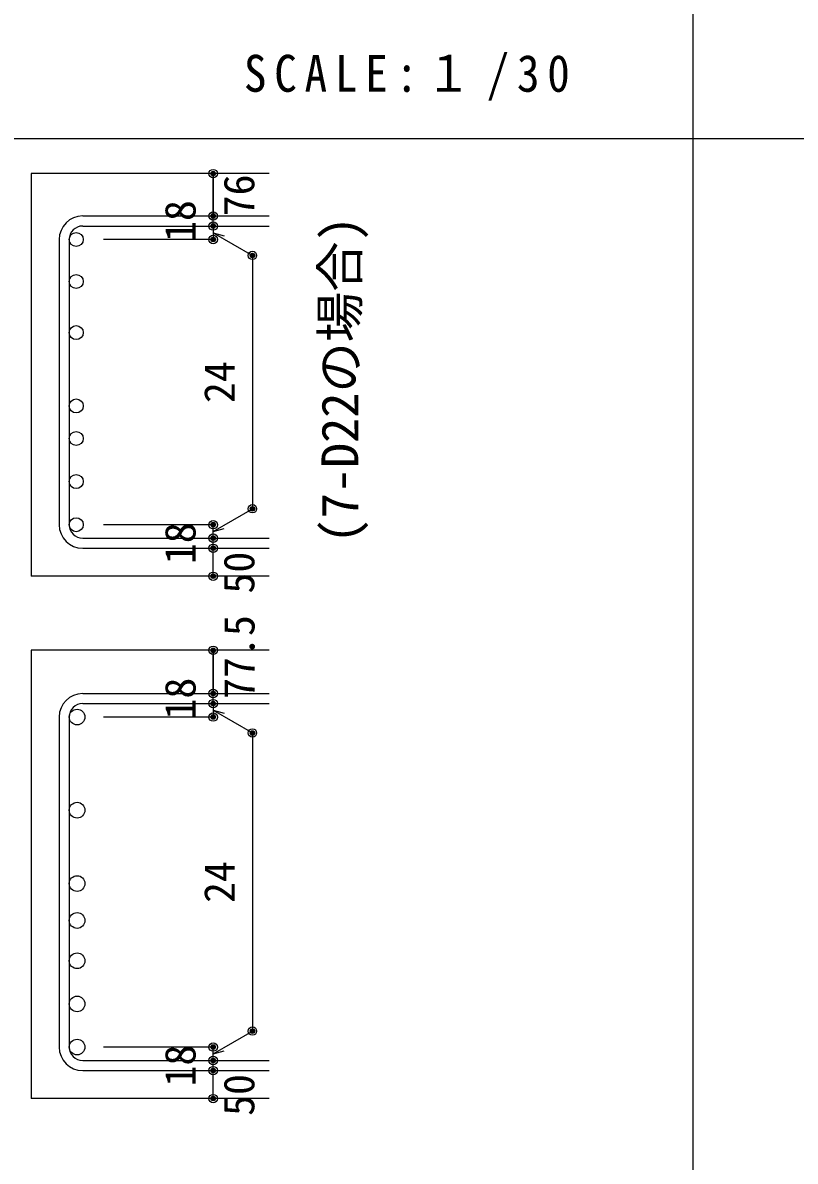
# Model space of a CAD drawing. Units: millimetres at full size, sheet at 1:30; details may follow other scales. Extents: x -5973 to 5954, y -4195 to 4201.
# Drawn here: x -2321 to -942, y -2048 to -15 of the extents above; entities that cross this region are included whole.
import ezdxf
from ezdxf.enums import TextEntityAlignment as Align

# ---------------------------------------------------------------- set-up
doc = ezdxf.new("R2010")
doc.units = ezdxf.units.MM
doc.header["$LTSCALE"] = 30
doc.header["$PDMODE"] = 32
doc.header["$PDSIZE"] = 15
for name, color, linetype in [('0-1_躯体線', 2, 'Continuous'), ('0-5_基礎梁筋', 7, 'Continuous'), ('0-6_スタラップ筋', 7, 'Continuous'), ('0-7_文字', 4, 'Continuous'), ('0-D_寸法', 4, 'Continuous'), ('6-7_文字', 7, 'Continuous'), ('F-0_枠', 6, 'Continuous')]:
    doc.layers.add(name, color=color, linetype=linetype)
doc.styles.add('ＭＳ ゴシック', font='')
doc.styles.get('ＭＳ ゴシック').set_extended_font_data('MS Gothic')

msp = doc.modelspace()

# ---------------------------------------------------------------- linework, layer by layer
at = {"layer": '0-1_躯体線'}
for p, q in [((-1880.8, -284.55), (-2305.8, -284.55)), ((-2305.8, -284.55), (-2305.8, -1003.55)), ((-1880.8, -1003.55), (-2305.8, -1003.55)), ((-1880.8, -1135.79), (-2305.8, -1135.79)), ((-2305.8, -1135.79), (-2305.8, -1936.29)), ((-1880.8, -1936.29), (-2305.8, -1936.29))]:
    msp.add_line(p, q, dxfattribs=at)
at = {"layer": '0-5_基礎梁筋', "color": 3}
for centre, radius in [((-2225.3, -402.25), 12.5), ((-2225.3, -477.25), 12.5), ((-2225.3, -568.55), 12.5), ((-2225.3, -699.55), 12.5), ((-2225.3, -757.55), 12.5), ((-2225.3, -834.55), 12.5), ((-2225.3, -911.55), 12.5), ((-2223.8, -1254.99), 14), ((-2223.8, -1421.29), 14), ((-2223.8, -1552.29), 14), ((-2223.8, -1618.29), 14), ((-2223.8, -1690.29), 14), ((-2223.8, -1767.29), 14), ((-2223.8, -1844.29), 14)]:
    msp.add_circle(centre, radius, dxfattribs=at)
at = {"layer": '0-6_スタラップ筋'}
for p, q in [((-2213.8, -360.25), (-1880.8, -360.25)), ((-2213.8, -378.25), (-1880.8, -378.25)), ((-2255.8, -402.25), (-2255.8, -911.55)), ((-2237.8, -402.25), (-2237.8, -911.55)), ((-2213.8, -935.55), (-1880.8, -935.55)), ((-2213.8, -953.55), (-1880.8, -953.55)), ((-2213.8, -1212.99), (-1880.8, -1212.99)), ((-2213.8, -1230.99), (-1880.8, -1230.99)), ((-2255.8, -1254.99), (-2255.8, -1844.29)), ((-2237.8, -1254.99), (-2237.8, -1844.29)), ((-2213.8, -1868.29), (-1880.8, -1868.29)), ((-2213.8, -1886.29), (-1880.8, -1886.29))]:
    msp.add_line(p, q, dxfattribs=at)
for centre, radius, start, end in [((-2213.8, -402.25), 42, 90, 180), ((-2213.8, -402.25), 24, 90, 180), ((-2213.8, -911.55), 42, 180, 270), ((-2213.8, -911.55), 24, 180, 270), ((-2213.8, -1254.99), 42, 90, 180), ((-2213.8, -1254.99), 24, 90, 180), ((-2213.8, -1844.29), 42, 180, 270), ((-2213.8, -1844.29), 24, 180, 270)]:
    msp.add_arc(centre, radius, start, end, dxfattribs=at)
at = {"layer": '0-D_寸法'}
for p, q in [((-1980.8, -360.25), (-1980.8, -284.55)), ((-1980.8, -284.55), (-1980.8, -360.25)), ((-1980.8, -378.25), (-1980.8, -360.25)), ((-1980.8, -378.25), (-1980.8, -402.25)), ((-1980.8, -402.25), (-2176.89, -402.25)), ((-1980.8, -390.25), (-1910.74, -430.7)), ((-1980.8, -390.25), (-1961.48, -395.42)), ((-1910.74, -430.7), (-1910.74, -883.1)), ((-1980.8, -923.55), (-1910.74, -883.1)), ((-1980.8, -911.55), (-2176.89, -911.55)), ((-1980.8, -935.55), (-1980.8, -911.55)), ((-1980.8, -923.55), (-1961.48, -918.37)), ((-1980.8, -953.55), (-1980.8, -935.55)), ((-1980.8, -1003.55), (-1980.8, -953.55)), ((-1980.8, -1212.99), (-1980.8, -1135.79)), ((-1980.8, -1135.79), (-1980.8, -1212.99)), ((-1980.8, -1230.99), (-1980.8, -1212.99)), ((-1980.8, -1230.99), (-1980.8, -1254.99)), ((-1980.8, -1254.99), (-2176.89, -1254.99)), ((-1980.8, -1242.99), (-1910.74, -1283.43)), ((-1980.8, -1242.99), (-1961.48, -1248.16)), ((-1910.74, -1283.43), (-1910.74, -1815.84)), ((-1980.8, -1856.29), (-1910.74, -1815.84)), ((-1980.8, -1844.29), (-2176.89, -1844.29)), ((-1980.8, -1868.29), (-1980.8, -1844.29)), ((-1980.8, -1856.29), (-1961.48, -1851.11)), ((-1980.8, -1886.29), (-1980.8, -1868.29)), ((-1980.8, -1936.29), (-1980.8, -1886.29))]:
    msp.add_line(p, q, dxfattribs=at)
for centre, radius in [((-1980.8, -284.55), 4), ((-1980.8, -284.55), 3.6), ((-1980.8, -284.55), 3.2), ((-1980.8, -284.55), 2.8), ((-1980.8, -284.55), 2.4), ((-1980.8, -284.55), 2), ((-1980.8, -284.55), 1.6), ((-1980.8, -284.55), 1.2), ((-1980.8, -284.55), 0.8), ((-1980.8, -284.55), 0.4), ((-1980.8, -360.25), 4), ((-1980.8, -360.25), 3.6), ((-1980.8, -360.25), 3.2), ((-1980.8, -360.25), 2.8), ((-1980.8, -360.25), 2.4), ((-1980.8, -360.25), 2), ((-1980.8, -360.25), 1.6), ((-1980.8, -360.25), 1.2), ((-1980.8, -360.25), 0.8), ((-1980.8, -360.25), 0.4), ((-1980.8, -378.25), 4), ((-1980.8, -378.25), 3.6), ((-1980.8, -378.25), 3.2), ((-1980.8, -378.25), 2.8), ((-1980.8, -378.25), 2.4), ((-1980.8, -378.25), 2), ((-1980.8, -378.25), 1.6), ((-1980.8, -378.25), 1.2), ((-1980.8, -378.25), 0.8), ((-1980.8, -378.25), 0.4), ((-1980.8, -402.25), 4), ((-1980.8, -402.25), 3.6), ((-1980.8, -402.25), 3.2), ((-1980.8, -402.25), 2.8), ((-1980.8, -402.25), 2.4), ((-1980.8, -402.25), 2), ((-1980.8, -402.25), 1.6), ((-1980.8, -402.25), 1.2), ((-1980.8, -402.25), 0.8), ((-1980.8, -402.25), 0.4), ((-1910.74, -430.7), 4), ((-1910.74, -430.7), 3.6), ((-1910.74, -430.7), 3.2), ((-1910.74, -430.7), 2.8), ((-1910.74, -430.7), 2.4), ((-1910.74, -430.7), 2), ((-1910.74, -430.7), 1.6), ((-1910.74, -430.7), 1.2), ((-1910.74, -430.7), 0.8), ((-1910.74, -430.7), 0.4), ((-1910.74, -883.1), 4), ((-1910.74, -883.1), 3.6), ((-1910.74, -883.1), 3.2), ((-1910.74, -883.1), 2.8), ((-1910.74, -883.1), 2.4), ((-1910.74, -883.1), 2), ((-1910.74, -883.1), 1.6), ((-1910.74, -883.1), 1.2), ((-1910.74, -883.1), 0.8), ((-1910.74, -883.1), 0.4), ((-1980.8, -911.55), 4), ((-1980.8, -911.55), 3.6), ((-1980.8, -911.55), 3.2), ((-1980.8, -911.55), 2.8), ((-1980.8, -911.55), 2.4), ((-1980.8, -911.55), 2), ((-1980.8, -911.55), 1.6), ((-1980.8, -911.55), 1.2), ((-1980.8, -911.55), 0.8), ((-1980.8, -911.55), 0.4), ((-1980.8, -935.55), 4), ((-1980.8, -935.55), 3.6), ((-1980.8, -935.55), 3.2), ((-1980.8, -935.55), 2.8), ((-1980.8, -935.55), 2.4), ((-1980.8, -935.55), 2), ((-1980.8, -935.55), 1.6), ((-1980.8, -935.55), 1.2), ((-1980.8, -935.55), 0.8), ((-1980.8, -953.55), 4), ((-1980.8, -953.55), 3.6), ((-1980.8, -953.55), 3.2), ((-1980.8, -953.55), 2.8), ((-1980.8, -953.55), 2.4), ((-1980.8, -953.55), 2), ((-1980.8, -953.55), 1.6), ((-1980.8, -953.55), 1.2), ((-1980.8, -953.55), 0.8), ((-1980.8, -935.55), 0.4), ((-1980.8, -953.55), 0.4), ((-1980.8, -1003.55), 4), ((-1980.8, -1003.55), 3.6), ((-1980.8, -1003.55), 3.2), ((-1980.8, -1003.55), 2.8), ((-1980.8, -1003.55), 2.4), ((-1980.8, -1003.55), 2), ((-1980.8, -1003.55), 1.6), ((-1980.8, -1003.55), 1.2), ((-1980.8, -1003.55), 0.8), ((-1980.8, -1003.55), 0.4), ((-1980.8, -1135.79), 4), ((-1980.8, -1135.79), 3.6), ((-1980.8, -1135.79), 3.2), ((-1980.8, -1135.79), 2.8), ((-1980.8, -1135.79), 2.4), ((-1980.8, -1135.79), 2), ((-1980.8, -1135.79), 1.6), ((-1980.8, -1135.79), 1.2), ((-1980.8, -1135.79), 0.8), ((-1980.8, -1135.79), 0.4), ((-1980.8, -1212.99), 4), ((-1980.8, -1212.99), 3.6), ((-1980.8, -1212.99), 3.2), ((-1980.8, -1212.99), 2.8), ((-1980.8, -1212.99), 2.4), ((-1980.8, -1212.99), 2), ((-1980.8, -1212.99), 1.6), ((-1980.8, -1212.99), 1.2), ((-1980.8, -1212.99), 0.8), ((-1980.8, -1212.99), 0.4), ((-1980.8, -1230.99), 4), ((-1980.8, -1230.99), 3.6), ((-1980.8, -1230.99), 3.2), ((-1980.8, -1230.99), 2.8), ((-1980.8, -1230.99), 2.4), ((-1980.8, -1230.99), 2), ((-1980.8, -1230.99), 1.6), ((-1980.8, -1230.99), 1.2), ((-1980.8, -1230.99), 0.8), ((-1980.8, -1230.99), 0.4), ((-1980.8, -1254.99), 4), ((-1980.8, -1254.99), 3.6), ((-1980.8, -1254.99), 3.2), ((-1980.8, -1254.99), 2.8), ((-1980.8, -1254.99), 2.4), ((-1980.8, -1254.99), 2), ((-1980.8, -1254.99), 1.6), ((-1980.8, -1254.99), 1.2), ((-1980.8, -1254.99), 0.8), ((-1980.8, -1254.99), 0.4), ((-1910.74, -1283.43), 4), ((-1910.74, -1283.43), 3.6), ((-1910.74, -1283.43), 3.2), ((-1910.74, -1283.43), 2.8), ((-1910.74, -1283.43), 2.4), ((-1910.74, -1283.43), 2), ((-1910.74, -1283.43), 1.6), ((-1910.74, -1283.43), 1.2), ((-1910.74, -1283.43), 0.8), ((-1910.74, -1283.43), 0.4), ((-1910.74, -1815.84), 4), ((-1910.74, -1815.84), 3.6), ((-1910.74, -1815.84), 3.2), ((-1910.74, -1815.84), 2.8), ((-1910.74, -1815.84), 2.4), ((-1910.74, -1815.84), 2), ((-1910.74, -1815.84), 1.6), ((-1910.74, -1815.84), 1.2), ((-1910.74, -1815.84), 0.8), ((-1910.74, -1815.84), 0.4), ((-1980.8, -1844.29), 4), ((-1980.8, -1844.29), 3.6), ((-1980.8, -1844.29), 3.2), ((-1980.8, -1844.29), 2.8), ((-1980.8, -1844.29), 2.4), ((-1980.8, -1844.29), 2), ((-1980.8, -1844.29), 1.6), ((-1980.8, -1844.29), 1.2), ((-1980.8, -1844.29), 0.8), ((-1980.8, -1844.29), 0.4), ((-1980.8, -1868.29), 4), ((-1980.8, -1868.29), 3.6), ((-1980.8, -1868.29), 3.2), ((-1980.8, -1868.29), 2.8), ((-1980.8, -1868.29), 2.4), ((-1980.8, -1868.29), 2), ((-1980.8, -1868.29), 1.6), ((-1980.8, -1868.29), 1.2), ((-1980.8, -1868.29), 0.8), ((-1980.8, -1868.29), 0.4), ((-1980.8, -1886.29), 4), ((-1980.8, -1886.29), 3.6), ((-1980.8, -1886.29), 3.2), ((-1980.8, -1886.29), 2.8), ((-1980.8, -1886.29), 2.4), ((-1980.8, -1886.29), 2), ((-1980.8, -1886.29), 1.6), ((-1980.8, -1886.29), 1.2), ((-1980.8, -1886.29), 0.8), ((-1980.8, -1886.29), 0.4), ((-1980.8, -1936.29), 4), ((-1980.8, -1936.29), 3.6), ((-1980.8, -1936.29), 3.2), ((-1980.8, -1936.29), 2.8), ((-1980.8, -1936.29), 2.4), ((-1980.8, -1936.29), 2), ((-1980.8, -1936.29), 1.6), ((-1980.8, -1936.29), 1.2), ((-1980.8, -1936.29), 0.8), ((-1980.8, -1936.29), 0.4)]:
    msp.add_circle(centre, radius, dxfattribs=at)
at = {"layer": '0-D_寸法', "color": 7}
for p in [(-1980.8, -284.55), (-1980.8, -360.25), (-1980.8, -378.25), (-1980.8, -402.25), (-1910.74, -430.7), (-1910.74, -883.1), (-1980.8, -911.55), (-1980.8, -935.55), (-1980.8, -953.55), (-1980.8, -1003.55), (-1980.8, -1135.79), (-1980.8, -1212.99), (-1980.8, -1230.99), (-1980.8, -1254.99), (-1910.74, -1283.43), (-1910.74, -1815.84), (-1980.8, -1844.29), (-1980.8, -1844.29), (-1980.8, -1868.29), (-1980.8, -1886.29), (-1980.8, -1936.29)]:
    msp.add_point(p, dxfattribs=at)
at = {"layer": 'F-0_枠', "color": 2}
for p, q in [((-1124.64, 4201.15), (-1124.64, -4195.24)), ((-5972.88, -222.05), (3723.6, -222.05))]:
    msp.add_line(p, q, dxfattribs=at)

# ---------------------------------------------------------------- texts
at = {"layer": '0-7_文字', "color": 7, "style": 'ＭＳ ゴシック'}
msp.add_text('(7-D22の場合)', height=65.98, rotation=90, dxfattribs=at).set_placement((-1701.8, -945), align=Align.BOTTOM_LEFT)
at = {"layer": '0-D_寸法', "style": 'ＭＳ ゴシック'}
for s, p in [('76', (-1890.82, -360.89)), ('18', (-1995.8, -406.75)), ('24', (-1925.74, -694.4)), ('18', (-1995.8, -982.05)), ('50', (-1890.8, -1034.55)), ('77.5', (-1890.43, -1222.65)), ('18', (-1995.8, -1259.49)), ('24', (-1925.74, -1587.14)), ('18', (-1995.8, -1914.79)), ('50', (-1890.8, -1967.29))]:
    msp.add_text(s, height=54.99, rotation=90, dxfattribs=at).set_placement(p, align=Align.BOTTOM_LEFT)
at = {"layer": '6-7_文字', "color": 2, "insert": (-1925.98, -154.55), "char_height": 65.98, "attachment_point": 7, "style": 'ＭＳ ゴシック'}
msp.add_mtext('\\T1.34;\\W0.9;SCALE:１/30', dxfattribs=at)

doc.saveas('drawing.dxf')
